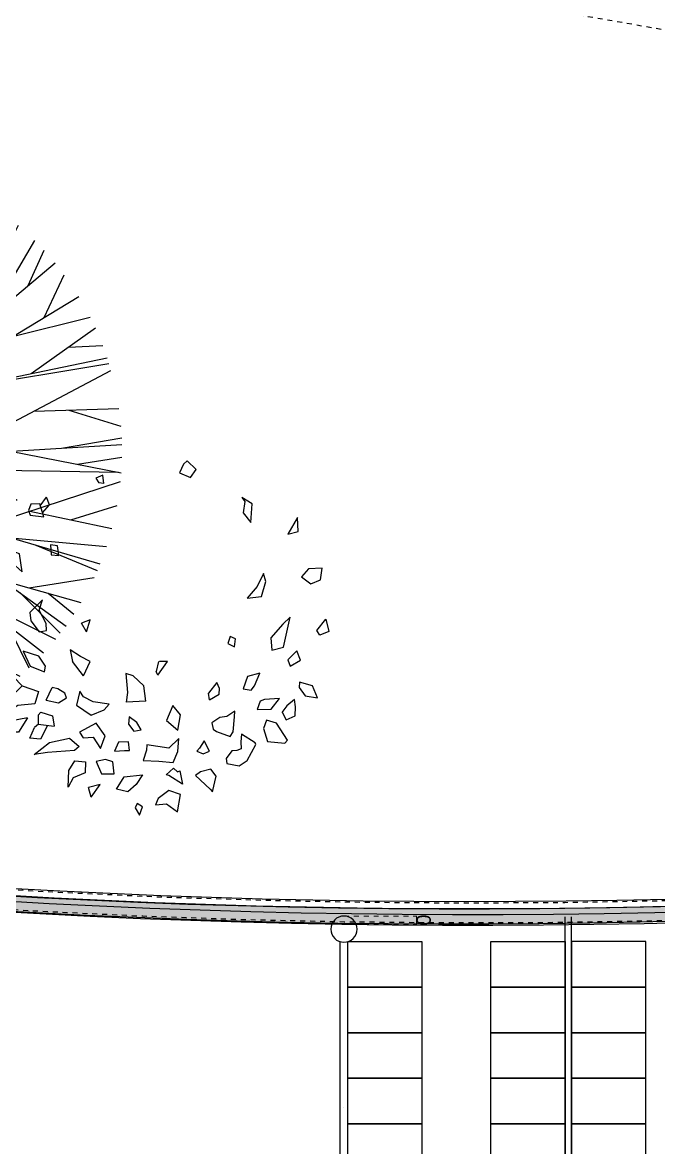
# Model space of a CAD drawing. Header units: metres. Extents: x 183920 to 185578, y 20757 to 21440.
# Drawn here: x 184468.88 to 184481.72, y 20992.95 to 21015.66 of the extents above; entities that cross this region are included whole.
import ezdxf

# ---------------------------------------------------------------- set-up
doc = ezdxf.new("R2010")
doc.units = ezdxf.units.M
for name, pattern in [('Path offset', [0.022225, 0.00635, -0.003175, 0.00635, -0.003175, 0, -0.003175]), ('RayonDimensionSideLines', [0.02, 0, -0.02]), ('Style 0_1', [0]), ('Style_13', [0]), ('Style_25', [4.7625e-07, 3.175e-07, -1.5875e-07]), ('Wall Style 01', [0])]:
    doc.linetypes.add(name, pattern=pattern)
for name, color, linetype, true_color in [('0_1', 7, 'Continuous', 0x000000), ('0_2', 7, 'Continuous', 0x000000), ('COLON', 5, 'Continuous', 0x0000ff), ('GKL', 5, 'Continuous', 0x0000ff), ('MONOLIT', 7, 'Continuous', 0x691639), ('Sanita', 4, 'Continuous', 0x00ffff), ('SENDVICH', 2, 'Continuous', 0xffff00), ('TEXT', 2, 'Continuous', 0xffff00), ('WALL', 7, 'Continuous', 0x000000), ('Walls', 7, 'Continuous', 0x68db4c), ('Zoning', 7, 'Continuous', 0x47d2e2)]:
    doc.layers.add(name, color=color, linetype=linetype, true_color=true_color)
doc.styles.add('Style_28', font='', dxfattribs={"height": 0.288})
doc.styles.get('Style_28').set_extended_font_data('arial')
doc.dimstyles.new('Style_8', dxfattribs={"dimtxt": 0.288, "dimasz": 0.002, "dimexe": 0.002, "dimexo": 0, "dimgap": 0.001, "dimtad": 0, "dimtih": 1, "dimtoh": 1, "dimdec": 0, "dimrnd": 1, "dimzin": 0, "dimdsep": 46, "dimtxsty": 'Style_28', "dimcen": 0.09, "dimadec": 0, "dimazin": 0, "dimtfac": 1, "dimtdec": 4, "dimtix": 1, "dimtofl": 0, "dimtmove": 2, "dimatfit": 3, "dimfxl": 1, "dimtolj": 1, "dimtzin": 0, "dimlwd": 5, "dimlwe": 5, "dimarcsym": 0})

# ---------------------------------------------------------------- blocks, each defined once
blk = doc.blocks.new('TREE08')
at = {"layer": '0_2', "linetype": 'Style 0_1'}
for points in [[(0.1981012482413604, 0.8345069685907195), (0.1571599966195848, 0.7694516342888574)], [(0.2288069554383271, 0.7839082154829272), (0.1981012482413604, 0.8345069685907195)], [(0.02410137970231118, 0.8128221089848462), (-0.01683970132625134, 0.7549950774652607)], [(0.02921898132150008, 0.7983647966769922), (0.02410137970231118, 0.8128221089848462)], [(0.0650424607308737, 0.7188528811810753), (0.02921898132150008, 0.7983647966769922)], [(0.2748658086792917, 0.7694516342888574), (0.2288069554383271, 0.7839082154829272)], [(0.3567479707364068, 0.7839082154829272), (0.3311598407881757, 0.7549950774652607)], [(0.3618657429488138, 0.7477660435692002), (0.3567479707364068, 0.7839082154829272)], [(-0.3478543488823741, 0.7375844066017215), (-0.3632072999626907, 0.7303561281899182)], [(-0.2813250647942006, 0.7014422346879942), (-0.3478543488823741, 0.7375844066017215)], [(-0.1673427909349623, 0.7447011414184806), (-0.228754400292572, 0.6941023883106984)], [(-0.1264015149427234, 0.751929419830284), (-0.1673427909349623, 0.7447011414184806)], [(-0.08034285666543517, 0.7230155263283601), (-0.1264015149427234, 0.751929419830284)], [(-0.01683970132625134, 0.7549950774652607), (-0.006604522458336793, 0.7188528811810753)], [(0.1571599966195848, 0.7694516342888574), (0.1981012482413604, 0.7333094623751449)], [(0.1981012482413604, 0.7333094623751449), (0.2543952803502396, 0.7477660435692002)], [(0.2543952803502396, 0.7477660435692002), (0.2748658086792917, 0.7694516342888574)], [(0.3311598407881757, 0.7549950774652607), (0.3465127918684972, 0.7333094623751449)], [(0.3465127918684972, 0.7333094623751449), (0.3618657429488138, 0.7477660435692002)], [(-0.3632072999626907, 0.7303561281899182), (-0.3478543488823741, 0.6436152031684088)], [(-0.2864426420429262, 0.6436152031684088), (-0.2813250647942006, 0.7014422346879942)], [(-0.228754400292572, 0.6941023883106984), (-0.228754400292572, 0.6868740855284319)], [(-0.228754400292572, 0.6868740855284319), (-0.1878133192640143, 0.6290470540088464)], [(-0.1724603681836879, 0.6579602163969713), (-0.1622250187225553, 0.6868740855284319)], [(-0.1622250187225553, 0.6868740855284319), (-0.1417544660230498, 0.6868740855284319)], [(-0.1417544660230498, 0.6868740855284319), (-0.1212839376939977, 0.6796450760028296)], [(-0.1212839376939977, 0.6796450760028296), (-0.08546043391416575, 0.7013306667224871)], [(-0.08546043391416575, 0.7013306667224871), (-0.08034285666543517, 0.7230155263283601)], [(-0.006604522458336793, 0.7188528811810753), (0.03945433078262778, 0.711624602769272)], [(0.03945433078262778, 0.711624602769272), (0.0650424607308737, 0.7188528811810753)], [(0.1212572888450092, 0.6736245975845898), (0.1314926383061468, 0.7314516291041755)], [(0.1314926383061468, 0.7314516291041755), (0.1724337193347093, 0.6736245975845898)], [(-0.4340110896091811, 0.6452276015375352), (-0.4510562035739434, 0.6091151615849111)], [(-0.3913988530326364, 0.6452276015375352), (-0.4340110896091811, 0.6452276015375352)], [(-0.3877112612605409, 0.6087685892744148), (-0.3913988530326364, 0.6452276015375352)], [(-0.3478543488823741, 0.6436152031684088), (-0.3120308694730005, 0.6147020407802887)], [(-0.3120308694730005, 0.6147020407802887), (-0.2864426420429262, 0.6436152031684088)], [(-0.1878133192640143, 0.6290470540088464), (-0.1724603681836879, 0.6579602163969713)], [(-0.03141618518311018, 0.6443760245566021), (-0.02629860793438944, 0.5937772714488199)], [(-0.0007104779861435182, 0.6443760245566021), (-0.03141618518311018, 0.6443760245566021)], [(0.01976024530658005, 0.6226911649507436), (-0.0007104779861435182, 0.6443760245566021)], [(0.1314926383061468, 0.6736245975845898), (0.1212572888450092, 0.6736245975845898)], [(0.1417278171740663, 0.6519397379787166), (0.1314926383061468, 0.6736245975845898)], [(0.1826688982026287, 0.6663962948023282), (0.1417278171740663, 0.6519397379787166)], [(0.1724337193347093, 0.6736245975845898), (0.1826688982026287, 0.6663962948023282)], [(0.2778920349101195, 0.6269646225792742), (0.3188331159386772, 0.6558785160811978)], [(0.3188331159386772, 0.6558785160811978), (0.3648919691796417, 0.6703350972752629)], [(0.4058330502082043, 0.641421934887133), (0.3546566197185091, 0.6052797629734058)], [(0.3648919691796417, 0.6703350972752629), (0.4058330502082043, 0.641421934887133)], [(-0.554192038689586, 0.6104270965536976), (-0.554192038689586, 0.5526000650341072)], [(-0.5081331854486165, 0.581513958536031), (-0.554192038689586, 0.6104270965536976)], [(-0.4510562035739434, 0.6091151615849111), (-0.4595785777778675, 0.5790217134524759)], [(-0.4595785777778675, 0.5790217134524759), (-0.416966341201323, 0.5910589416085967)], [(-0.416966341201323, 0.5910589416085967), (-0.3871376781159011, 0.6091151615849111)], [(-0.1592150475884941, 0.6053920620527119), (-0.1899209497491322, 0.5475650305331264)], [(-0.1387446167412802, 0.6198486432467819), (-0.1592150475884941, 0.6053920620527119)], [(-0.0926857635003156, 0.5764781685507882), (-0.1387446167412802, 0.6198486432467819)], [(-0.02629860793438944, 0.5937772714488199), (0.004407294226258528, 0.6154621310546785)], [(0.004407294226258528, 0.6154621310546785), (0.01976024530658005, 0.6226911649507436)], [(0.09714267001482517, 0.592791827531551), (0.07155434510290778, 0.5421930744237689)], [(0.1329661494241939, 0.6289340238157365), (0.09714267001482517, 0.592791827531551)], [(0.1892601815330779, 0.6000201303138176), (0.1329661494241939, 0.6289340238157365)], [(0.250671815261141, 0.5711069679256925), (0.1892601815330779, 0.6000201303138176)], [(0.3546566197185091, 0.6052797629734058), (0.2778920349101195, 0.6269646225792742)], [(0.5215110206685611, 0.6319357089934279), (0.4642184577054443, 0.5959705153596326)], [(0.4642184577054443, 0.5959705153596326), (0.5153948881951396, 0.5887422369478341)], [(0.5215110206685611, 0.6319357089934279), (0.5153948881951396, 0.5887422369478341)], [(-0.554192038689586, 0.5526000650341072), (-0.5081331854486165, 0.5164578931203802)], [(-0.4978980065807069, 0.5381434838400422), (-0.5081331854486165, 0.581513958536031)], [(-0.3487892240953092, 0.578222971628648), (-0.3999656545849995, 0.5493098092405279)], [(-0.3999656545849995, 0.5493098092405279), (-0.3385540452273897, 0.5276249496346548)], [(-0.2924951919864252, 0.5565380876523313), (-0.3487892240953092, 0.578222971628648)], [(-0.3180833219346612, 0.5276249496346548), (-0.2924951919864252, 0.5565380876523313)], [(-0.1899209497491322, 0.5475650305331264), (-0.2001562260988899, 0.5258794154430059)], [(-0.08245038966871976, 0.5620216117271913), (-0.0926857635003156, 0.5764781685507882)], [(-0.08756816188112672, 0.5331077182252577), (-0.08245038966871976, 0.5620216117271913)], [(0.07155434510290778, 0.5421930744237689), (0.1278485721754732, 0.5638786895138892)], [(0.1278485721754732, 0.5638786895138892), (0.2097307342325883, 0.513279936406107)], [(0.219966083693716, 0.5349647960119654), (0.250671815261141, 0.5711069679256925)], [(0.3897784004754493, 0.5760951624027182), (0.3744254493951278, 0.5254964092949211)], [(0.4409548309651445, 0.5544103027968449), (0.3897784004754493, 0.5760951624027182)], [(0.4409548309651445, 0.4965832469068011), (0.4409548309651445, 0.5544103027968449)], [(0.5614537414361042, 0.5236869270164454), (0.5972772208454777, 0.5526000650341072)], [(0.5972772208454777, 0.5526000650341072), (0.5665713186848347, 0.48754473073226)], [(-0.5081331854486165, 0.5164578931203802), (-0.4978980065807069, 0.5381434838400422)], [(-0.3385540452273897, 0.5276249496346548), (-0.3180833219346612, 0.5276249496346548)], [(-0.2001562260988899, 0.5258794154430059), (-0.1592150475884941, 0.5331077182252577)], [(-0.1592150475884941, 0.5331077182252577), (-0.1285092429096892, 0.5258794154430059)], [(-0.1285092429096892, 0.5258794154430059), (-0.08756816188112672, 0.5331077182252577)], [(0.06054272338199378, 0.5070371019115579), (0.02471924397262015, 0.4492104359488716)], [(0.0912486255426319, 0.4492104359488716), (0.06054272338199378, 0.5070371019115579)], [(0.2097307342325883, 0.513279936406107), (0.219966083693716, 0.5349647960119654)], [(0.2886658740536093, 0.5073725125514256), (0.2784305002220135, 0.4712314373083868)], [(0.3091364023826614, 0.5001442341396173), (0.2886658740536093, 0.5073725125514256)], [(0.350077483411224, 0.4856880185024566), (0.3091364023826614, 0.5001442341396173)], [(0.3744254493951278, 0.5254964092949211), (0.4000135793433639, 0.5038115496890627)], [(0.4000135793433639, 0.5038115496890627), (0.4409548309651445, 0.4965832469068011)], [(0.4846889860344916, 0.4803168178773561), (0.505159709327225, 0.5236869270164454)], [(0.505159709327225, 0.5236869270164454), (0.5614537414361042, 0.5236869270164454)], [(-0.3218097602198667, 0.4561151965052544), (-0.3644219967964063, 0.4139837647324414)], [(-0.3005036419315919, 0.4681524246613752), (-0.3218097602198667, 0.4561151965052544)], [(-0.3090261136173641, 0.4079647972827158), (-0.2706751494393931, 0.4500962046850607)], [(-0.2706751494393931, 0.4500962046850607), (-0.3005036419315919, 0.4681524246613752)], [(0.02471924397262015, 0.4492104359488716), (0.04007219505294167, 0.3986116828410895)], [(0.04007219505294167, 0.3986116828410895), (0.0912486255426319, 0.4492104359488716)], [(0.2390423292699181, 0.4369463675518255), (0.208336427109275, 0.4441746459636289)], [(0.208336427109275, 0.4441746459636289), (0.2134540043580006, 0.4080332051637056)], [(0.2784305002220135, 0.4712314373083868), (0.3193717762142524, 0.4567748804847899)], [(0.3193717762142524, 0.4567748804847899), (0.350077483411224, 0.4856880185024566)], [(0.4028068239773764, 0.4514029243754371), (0.3618657429488138, 0.4080332051637056)], [(0.4130420028452909, 0.3935758928558467), (0.4028068239773764, 0.4514029243754371)], [(0.5256302620267304, 0.4586312271576939), (0.4846889860344916, 0.4803168178773561)], [(0.5665713186848347, 0.48754473073226), (0.5256302620267304, 0.4586312271576939)], [(-0.4978980065807069, 0.4369463675518255), (-0.5490742664771789, 0.4297180647695639)], [(-0.5490742664771789, 0.4297180647695639), (-0.5490742664771789, 0.3863476144440434)], [(-0.5490742664771789, 0.3863476144440434), (-0.4978980065807069, 0.4080332051637056)], [(-0.4978980065807069, 0.4080332051637056), (-0.4978980065807069, 0.4369463675518255)], [(-0.3644219967964063, 0.4139837647324414), (-0.3090261136173641, 0.4079647972827158)], [(-0.1650928369639157, 0.4307027775730292), (-0.1753280158318253, 0.4090171624829088)], [(-0.1753280158318253, 0.380104024465247), (-0.1241515609716768, 0.4090171624829088)], [(-0.1753280158318253, 0.4090171624829088), (-0.1753280158318253, 0.380104024465247)], [(-0.1172624218801002, 0.4382084649300868), (-0.1650928369639157, 0.4307027775730292)], [(-0.1172625924733182, 0.4382084649300868), (-0.1241515609716768, 0.4090171624829088)], [(0.2134540043580006, 0.4080332051637056), (0.2339247276507292, 0.3718910332499784)], [(0.2339247276507292, 0.3718910332499784), (0.2492775081378375, 0.4008041712676401)], [(0.2492775081378375, 0.4008041712676401), (0.2390423292699181, 0.4369463675518255)], [(0.3618657429488138, 0.4080332051637056), (0.3772186940291403, 0.3429771397480547)], [(0.4539832788375346, 0.3791193116617818), (0.4130420028452909, 0.3935758928558467)], [(0.4846889860344916, 0.4080332051637056), (0.5102773109464089, 0.4152615079459671)], [(0.5102773109464089, 0.3574344520559085), (0.4846889860344916, 0.4080332051637056)], [(0.5102773109464089, 0.4152615079459671), (0.6228653507937137, 0.3791193116617818)], [(-0.7195131721538705, 0.3081788768465349), (-0.7109907979499414, 0.3623475367754686)], [(-0.7109907979499414, 0.3623475367754686), (-0.6683785613733968, 0.3623475367754686)], [(-0.6683785613733968, 0.3623475367754686), (-0.6641173864566614, 0.3382723249789702)], [(-0.5021599369816944, 0.3491091861318117), (-0.5482186196294457, 0.2840538518299498)], [(-0.4509835064920041, 0.3418808833495501), (-0.5021599369816944, 0.3491091861318117)], [(0.3772186940291403, 0.3429771397480547), (0.4591008560862554, 0.35020617364412)], [(0.4591008560862554, 0.35020617364412), (0.4539832788375346, 0.3791193116617818)], [(0.5972772208454777, 0.3429771397480547), (0.5102773109464089, 0.3574344520559085)], [(0.6791593829025929, 0.364662754838175), (0.5972772208454777, 0.3429771397480547)], [(0.6228653507937137, 0.3791193116617818), (0.6791593829025929, 0.364662754838175)], [(-0.6641173864566614, 0.3382723249789702), (-0.7195131721538705, 0.3081788768465349)], [(-0.4663364575723306, 0.291282130241758), (-0.4509835064920041, 0.3418808833495501)], [(0.141391285493052, 0.336337895352479), (0.1242837100395234, 0.2719020825122148)], [(0.141391285493052, 0.336337895352479), (0.2215187988065018, 0.3080442787964003)], [(0.2010482704774546, 0.2719020825122148), (0.2215187988065018, 0.3080442787964003)], [(0.3236337066152449, 0.3018006644471455), (0.2929278044546068, 0.2873441076235389)], [(0.3850453159728595, 0.3018006644471455), (0.3236337066152449, 0.3018006644471455)], [(0.4259863970014121, 0.2367453545157567), (0.3850453159728595, 0.3018006644471455)], [(0.5768066925164257, 0.2706935270343992), (0.6279829524129027, 0.3140640017303928)], [(0.6279829524129027, 0.3140640017303928), (0.6689242040346832, 0.2923791421245197)], [(-0.5482186196294457, 0.2840538518299498), (-0.5789245217900839, 0.2406833771339758)], [(-0.5789245217900839, 0.2406833771339758), (-0.5379834407615264, 0.255140713812288)], [(-0.5379834407615264, 0.255140713812288), (-0.4663364575723306, 0.291282130241758)], [(-0.3061743798795473, 0.2660474694441802), (-0.3232193232510867, 0.235954021311745)], [(-0.2848682615912775, 0.2419730131319339), (-0.3061743798795473, 0.2660474694441802)], [(0.04968950965054725, 0.2522940978710579), (-0.01172209970706245, 0.2128664955148136)], [(0.04968950965054725, 0.2522940978710579), (0.04968950965054725, 0.2345521106049341)], [(0.1242837100395234, 0.2719020825122148), (0.1498718399877595, 0.2140750509926292)], [(0.1754601405292185, 0.1923901913867659), (0.2010482704774546, 0.2719020825122148)], [(0.2929278044546068, 0.2873441076235389), (0.3543394138122115, 0.2512026668236105)], [(0.3543394138122115, 0.2512026668236105), (0.3850453159728595, 0.2150604949098834)], [(0.5401944875422576, 0.2395462271037151), (0.5512183676045131, 0.2851501082284691)], [(0.6126300013325763, 0.2490086674285408), (0.5512183676045131, 0.2851501082284691)], [(0.5972772208454777, 0.2128664955148136), (0.6126300013325763, 0.2490086674285408)], [(0.6109702755302938, 0.2499855573143639), (0.6331007246253096, 0.2562369702108024)], [(0.6689242040346832, 0.2923791421245197), (0.6331007246253096, 0.2562369702108024)], [(0.6444733459689996, 0.2064410531641064), (0.7047477078145103, 0.2490086674285408)], [(0.7047477078145103, 0.2490086674285408), (0.740571187223879, 0.2345521106049341)], [(-0.3232193232510867, 0.235954021311745), (-0.3061743798795473, 0.2178978013354304)], [(-0.3061743798795473, 0.2178978013354304), (-0.2848682615912775, 0.2419730131319339)], [(-0.01172209970706245, 0.2128664955148136), (0.01940204828670282, 0.2003060579546959)], [(0.02446469451877006, 0.1989230830952489), (0.04968950965054725, 0.2345521106049341)], [(0.1498718399877595, 0.2140750509926292), (0.1754601405292185, 0.1923901913867659)], [(0.3850453159728595, 0.2150604949098834), (0.3901628932215851, 0.1861466014079597)], [(0.3901628932215851, 0.1861466014079597), (0.4259863970014121, 0.2367453545157567)], [(0.4949243598660875, 0.1984099143207486), (0.4539832788375346, 0.1911816359089454)], [(0.5404144309430161, 0.1662835067923817), (0.4949243598660875, 0.1984099143207486)], [(0.5819242697651514, 0.2056382171030103), (0.5401944875422576, 0.2395462271037151)], [(0.5819242697651514, 0.2056382171030103), (0.5972772208454777, 0.2128664955148136)], [(0.6444733459689996, 0.2064410531641064), (0.7201004639311506, 0.1911816359089454)], [(0.740571187223879, 0.2345521106049341), (0.7201004639311506, 0.1911816359089454)], [(0.4539832788375346, 0.1911816359089454), (0.4539832788375346, 0.1694960208188249)], [(0.4539832788375346, 0.1694960208188249), (0.4744538071665771, 0.1405828828011631)], [(0.5404144309430161, 0.1662835067923817), (0.4949243598660875, 0.1261263016070981)], [(0.5563359692236971, 0.1188980231952998), (0.5921594486330708, 0.1622677424070215)], [(0.5921594486330708, 0.1622677424070215), (0.6638064318222763, 0.1405828828011631)], [(0.6638064318222763, 0.1405828828011631), (0.735453415011477, 0.1550394639952281)], [(0.735453415011477, 0.1550394639952281), (0.6842769845217819, 0.09721240810517436)], [(-0.764015216044786, 0.1405828828011631), (-0.789603516586245, 0.09721240810517436)], [(-0.7179565577675026, 0.1405828828011631), (-0.764015216044786, 0.1405828828011631)], [(-0.6923682328555851, 0.09721240810517436), (-0.7179565577675026, 0.1405828828011631)], [(-0.4979296150672185, 0.1095605302184746), (-0.540541851643763, 0.05539189466000413)], [(-0.4382722645259213, 0.09150431024216012), (-0.4979296150672185, 0.1095605302184746)], [(0.3489208857539501, 0.1311394026941548), (0.2988218245563318, 0.08396440675938828)], [(0.3489208857539501, 0.1311394026941548), (0.3704688077455325, 0.05505051325746447)], [(0.4744538071665771, 0.1405828828011631), (0.4949243598660875, 0.1261263016070981)], [(0.6126300013325763, 0.06829927008750766), (0.5563359692236971, 0.1188980231952998)], [(-0.789603516586245, 0.09721240810517436), (-0.7333095088478242, 0.07552754849931591)], [(-0.7333095088478242, 0.07552754849931591), (-0.6923682328555851, 0.09721240810517436)], [(-0.5448030509309616, 0.01927945470738), (-0.4979296150672185, 0.06141013099593595)], [(-0.540541851643763, 0.05539189466000413), (-0.5448030509309616, 0.01927945470738)], [(-0.4979296150672185, 0.06141013099593595), (-0.4382722645259213, 0.09150431024216012)], [(0.2988218245563318, 0.08396440675938828), (0.3295277267169749, 0.04782223484566115)], [(0.3602336288776229, 0.004452515633929502), (0.3704688077455325, 0.05505051325746447)], [(0.5001090533614283, 0.04910217140057831), (0.4855325695045695, 0.02851356819322438)], [(0.547482814767301, 0.002778386889835679), (0.5001090533614283, 0.04910217140057831)], [(0.6842769845217819, 0.09721240810517436), (0.6126300013325763, 0.06829927008750766)], [(0.6126300013325763, 0.06829927008750766), (0.6331007246253096, 0.01770051697972544)], [(0.6586888545735456, 0.003243960156118791), (0.6638064318222763, 0.05384195777965376)], [(0.6750323429972499, 0.09348151002580128), (0.6638064318222763, 0.05384195777965376)], [(0.3295277267169749, 0.04782223484566115), (0.3602336288776229, 0.004452515633929502)], [(0.4855325695045695, 0.02851356819322438), (0.4964649872307547, -0.02295757426826844)], [(0.5511269052684329, -0.06928211426325832), (0.547482814767301, 0.002778386889835679)], [(0.6331007246253096, 0.01770051697972544), (0.6586888545735456, 0.003243960156118791)], [(0.7362125792083913, 0.01853498589779159), (0.6990423881839315, -0.02084092671296722)], [(0.8059067087034159, -0.01427827867291303), (0.7362125792083913, 0.01853498589779159)], [(0.2647552116024783, -0.04118446057538217), (0.2288069554383271, -0.08349698923584888)], [(0.2647552116024783, -0.04118446057538217), (0.2697482314305611, -0.08349698923584888)], [(0.4964649872307547, -0.02295757426826844), (0.5511269052684329, -0.06928211426325832)], [(0.6990423881839315, -0.02084092671296722), (0.7408588317623014, -0.04709151887317412)], [(0.7408588317623014, -0.04709151887317412), (0.8059067087034159, -0.01427827867291303)], [(-0.7537800371768711, -0.0907252676476522), (-0.7742505655059233, -0.1485522991672377)], [(-0.707721378899588, -0.09795354605945551), (-0.7537800371768711, -0.0907252676476522)], [(0.2288069554383271, -0.08349698923584888), (0.2697482314305611, -0.08349698923584888)], [(-0.7742505655059233, -0.1485522991672377), (-0.707721378899588, -0.09795354605945551)], [(0.4232773766768868, -0.1124101272535254), (0.4130420028452909, -0.1413240207554492)], [(0.4130420028452909, -0.1413240207554492), (0.4181597750576979, -0.2063793306868381)], [(0.4539832788375346, -0.119639161149576), (0.4232773766768868, -0.1124101272535254)], [(0.4693362299178513, -0.1774661926691615), (0.4539832788375346, -0.119639161149576)], [(0.6535712529543567, -0.1268674395613793), (0.6484534807419498, -0.1630088803613077)], [(0.6842769845217819, -0.1340957423436409), (0.6535712529543567, -0.1268674395613793)], [(0.7252182361435623, -0.1774661926691615), (0.6842769845217819, -0.1340957423436409)], [(0.4591008560862554, -0.2136076334690997), (0.4693362299178513, -0.1774661926691615)], [(0.6484534807419498, -0.1630088803613077), (0.6893947567341888, -0.1919227738632314)], [(0.6893947567341888, -0.1919227738632314), (0.7252182361435623, -0.1774661926691615)], [(-0.579780168637822, -0.2063793306868381), (-0.615603672417654, -0.2786629434004935)], [(-0.5644274125211818, -0.2569780837946203), (-0.579780168637822, -0.2063793306868381)], [(0.4181597750576979, -0.2063793306868381), (0.3874538728970549, -0.2425215269710235)], [(0.3874538728970549, -0.2425215269710235), (0.4591008560862554, -0.2136076334690997)], [(0.5358654165241867, -0.2063793306868381), (0.5409831887365987, -0.2352932241887619)], [(0.5819242697651514, -0.2280641902926965), (0.5358654165241867, -0.2063793306868381)], [(0.5409831887365987, -0.2352932241887619), (0.5716889203040235, -0.2931195245945487)], [(0.5409831887365987, -0.2352932241887619), (0.5716889203040235, -0.2931195245945487)], [(0.6075123997133922, -0.2858912461827404), (0.5819242697651514, -0.2280641902926965)], [(-0.615603672417654, -0.2786629434004935), (-0.584897770257011, -0.3220334180964675)], [(-0.5900155424694179, -0.300348558490609), (-0.5644274125211818, -0.2569780837946203)], [(0.5563359692236971, -0.3437182777023407), (0.6075123997133922, -0.2858912461827404)], [(0.5716889203040235, -0.2931195245945487), (0.5563359692236971, -0.3437182777023407)], [(-0.584897770257011, -0.3220334180964675), (-0.5900155424694179, -0.300348558490609)], [(0.4226753288350603, -0.389427390473016), (0.4028068239773764, -0.4666006435237735)], [(0.4226753288350603, -0.389427390473016), (0.4488655066251179, -0.444915783917915)], [(0.2486641036616864, -0.3935509941435048), (0.2377316859355061, -0.4347282005582127)], [(0.2377316859355061, -0.4347282005582127), (0.2632406118890084, -0.4501694701852895)], [(0.2778171201163256, -0.4089922637705767), (0.2486641036616864, -0.3935509941435048)], [(0.2632406118890084, -0.4501694701852895), (0.2778171201163256, -0.4089922637705767)], [(-0.410898096681638, -0.4882862342434356), (-0.4467215760910117, -0.509971093849304)], [(-0.3750745929018111, -0.5244276750433591), (-0.410898096681638, -0.4882862342434356)], [(0.4028068239773764, -0.4666006435237735), (0.4283949539256123, -0.4882862342434356)], [(0.4283949539256123, -0.4882862342434356), (0.4898067582468986, -0.4955145370256973)], [(0.4898067582468986, -0.4955145370256973), (0.4488655066251179, -0.444915783917915)], [(-0.4467215760910117, -0.509971093849304), (-0.4262510477619595, -0.5605698469570861)], [(-0.4057803000987728, -0.5533415685452828), (-0.3750745929018111, -0.5244276750433591)], [(-0.4262510477619595, -0.5605698469570861), (-0.4057803000987728, -0.5533415685452828)], [(0.2441599065186486, -0.575026428151156), (0.2390423292699181, -0.6328534596707416)], [(0.2953363613788021, -0.6039403216530798), (0.2441599065186486, -0.575026428151156)], [(-0.0532927428266948, -0.6075001634742812), (-0.06328453391140758, -0.6427822287460976)], [(-0.0532927428266948, -0.6075001634742812), (-0.03345604141919887, -0.618707016949609)], [(-0.02919467153879204, -0.6427822287460976), (-0.03345604141919887, -0.618707016949609)], [(0.2425623010186963, -0.5930789194471017), (0.2009114303450119, -0.6126887806136623)], [(0.2009114303450119, -0.6126887806136623), (0.2009114303450119, -0.6488012205662865)], [(0.2397909897986129, -0.6243939368829413), (0.2009114303450119, -0.6488012205662865)], [(0.2390423292699181, -0.6328534596707416), (0.2748658086792917, -0.6473107719785954)], [(0.2748658086792917, -0.6473107719785954), (0.2953363613788021, -0.6256251812589384)], [(0.2953363613788021, -0.6256251812589384), (0.2953363613788021, -0.6039403216530798)], [(-0.06328453391140758, -0.6427822287460976), (-0.02919467153879204, -0.6427822287460976)]]:
    blk.add_lwpolyline(points, dxfattribs=at)
blk = doc.blocks.new('TREE17')
at = {"layer": '0_2', "linetype": 'Style 0_1'}
for points in [[(-0.01298085133369683, 0.309736833202129), (-0.1288480998430653, 0.6369778585865457)], [(-0.06216546665388673, 0.564684001565639), (-0.1067451407279011, 0.6410523380299349)], [(-0.05772401496792458, 0.4361038517942524), (-0.06499574309262342, 0.6466205831416997)], [(0.04397125377470115, 0.5283199532349387), (-0.04488583224783463, 0.6483269909745286)], [(0.0656233138229858, 0.4181460858264671), (0.02014308445094817, 0.6495666873473936)], [(0.1038416972183191, 0.4708560964491809), (0.05239547909054399, 0.6477633355891149)], [(0.07922008466416959, 0.5555220186226554), (0.09464719338184623, 0.6429498689226154)], [(-0.03674448376957441, 0.3768518768854398), (-0.1955203975070218, 0.6197696340749287)], [(-0.1204989197806995, 0.5049912103119041), (-0.155947782333197, 0.6308905724038251)], [(-0.0844610974502274, 0.2111527436255832), (0.2086896238572679, 0.6154602067209397)], [(0.0907903654682062, 0.5157354899407822), (0.1552999865939051, 0.6310503461108408)], [(0.1394214194881994, 0.252769019563594), (0.2147698411175127, 0.6133649325719789)], [(-0.2050085510001785, 0.4114468146248246), (-0.2731050797077147, 0.5897086065172467)], [(-0.2094206847893254, 0.5235517119733012), (-0.2637429736063212, 0.5939547701937931)], [(0, 0), (-0.2437045991841365, 0.6092614979603411)], [(0.08492721954037434, 0.06532863041567068), (0.2413589757909312, 0.6033974394773526)], [(-0.2445266233626156, 0.4558411662427632), (-0.2977736774192973, 0.5776447543247195)], [(0.1923897592817807, 0.3055793682565304), (0.2948570372760621, 0.5791389753171852)], [(-0.298547464478668, 0.5165278362100231), (-0.3473825342215295, 0.5492431156423385)], [(-0.1315855546601535, 0.3289638866503691), (-0.3346542102367221, 0.557089925176813)], [(0.2422603681178856, 0.438720254050746), (0.3548405243499808, 0.5444546146757355)], [(-0.2823066687304922, 0.3520402096760025), (-0.3889991805009588, 0.5205979857166707)], [(-0.2249690282984254, 0.2200500010378159), (-0.363421383558176, 0.53876481245098)], [(-0.25965019679505, 0.2998854220839487), (-0.4150085912933292, 0.5001104821091039)], [(0.1394214194881994, 0.252769019563594), (0.3997882431336153, 0.5123592351220058)], [(-0.3876520691303943, 0.2792912440666692), (-0.4439964543212843, 0.4745627184185475)], [(-0.4089818734541951, 0.3532134693928212), (-0.430450348552767, 0.4868830687069322)], [(0.3156481369617966, 0.3781845445468232), (0.4429003865459972, 0.4755858206045318)], [(-0.4181123745051729, 0.4100628921589473), (-0.4740300270951048, 0.4445651342321927)], [(-0.4512789763202692, 0.3266094600719275), (-0.4902513768041542, 0.4266101413519288)], [(0.114645897259436, 0.1675501608162819), (0.4944484195878279, 0.4217385274429843)], [(0.2410203179375608, 0.1854002445673506), (0.4968218677239951, 0.4189399204109107)], [(0.2411470849113663, 0.3541912631708695), (0.4848933743644351, 0.4326904674939714)], [(-0.4166305703445498, 0.2898438033516497), (-0.5159123846033747, 0.3951924045013009)], [(0, 0), (0.5151096308492495, 0.396238177576351)], [(-0.475850636562576, 0.3526826140908979), (-0.5344241943773976, 0.3697748039371093)], [(0.4187202383008279, 0.2244684326413289), (0.5409866209321932, 0.3601056805092536)], [(-0.4375241928790484, 0.1991917788824314), (-0.5600371090435995, 0.3296984404827454)], [(-0.5600371090435995, 0.3296984404827454), (-0.3876520691303943, 0.2792912440666692)], [(-0.06467088925065126, 0.1616772231266158), (-0.5539387701517134, 0.3398447646874579)], [(-0.2067992724982526, 0.01292495453113925), (-0.5722711835282228, 0.3079745406131312)], [(0.3166583990875088, 0.1654890647208812), (0.5701115425956688, 0.3119542501102696)], [(0.5099152275302231, 0.2044214657244833), (0.5832223952272295, 0.2866954182893318)], [(-0.4722875944017535, 0.1776013746723946), (-0.5924877506538992, 0.2670222659025744)], [(0.4508183032338557, 0.173917408225521), (0.5995759459397932, 0.2507016358404263)], [(0.5494650685033322, 0.2248359058579332), (0.6127685915850419, 0.2164654206324178)], [(-0.5419666291256481, 0.1965346122641022), (-0.62262585557169, 0.1862247812088854)], [(-0.3795763036100605, 0.1524097958431516), (-0.6129914467615356, 0.2158335269596836)], [(0.5604807198883374, 0.1808067431798967), (0.619210170796284, 0.1972850464305738)], [(0.206107049495881, 0.1585438842275985), (0.6230684064099606, 0.184738696802864)], [(-0.4087661799801856, 0.02554788624875759), (-0.6297255287393028, 0.1605876197490636)], [(0.2543110361794823, 0.1615722089766922), (0.6487057287341885, 0.03903207232688324)], [(0.4660419233873283, 0.1274070206974259), (0.6315916707587449, 0.1530835934737842)], [(0.3618841288075485, 0.1281487838664256), (0.637510583093222, 0.1261859009826387)], [(-0.5406263444650466, 0.1061344808931537), (-0.6394494178585718, 0.1159614899999153)], [(0.4277252274019401, 0.107691669784419), (0.6477543915371995, 0.03131987930562826)], [(-0.5142175209972029, 0.08999467733570997), (-0.6453380208713645, 0.07669070335118329)], [(0.1073114594944779, 0.08254727653421572), (0.6470400156783684, -0.06067819438322287)], [(0.5019585031983963, 0.08462706995134156), (0.6433201996581986, 0.09209639447021964)], [(-0.5253939684635721, 0.0328371230289711), (-0.6470410030232387, 0.06066766494066569)], [(0, 0), (-0.6498789311576972, 0.04061743319735608)], [(-0.4805788200092793, 0.03003617625058611), (-0.649562392244991, -0.02028111790907663)], [(0.2595162548439391, 0.04215733748050324), (0.6498122348413886, 0.00931045719046668)], [(0.3709063228386521, 0.03278287190454444), (0.6477543915371995, 0.03131987930562826)], [(-0.5783562697112001, 0.0009215313549784215), (-0.6498111023970167, 0.009389162062693593)], [(-0.5365288636917112, 0.01337624434732131), (-0.6447586968143479, -0.08141773790112225)], [(-0.3257131483206522, 0.02035707177004538), (-0.5820296272443846, -0.2891092149559014)], [(-0.152023771447636, 0.009501485715477868), (-0.435877283160463, -0.4820307243188156)], [(0, 0), (-0.2906346934426986, -0.5812693868854071)], [(0, 0), (0.4467917651709168, -0.487409198368273)], [(0.3844882771217663, 0.008994043566975885), (0.6449840266305207, -0.07961300493101864)], [(-0.3734210942668226, -0.03724359807872812), (-0.6398969604745532, -0.1134658765360395)], [(-0.4996966717775289, -0.07336323761064956), (-0.6424197259644334, -0.09818106158747561)], [(-0.4462350538301521, -0.05807117237428235), (-0.6316887131257146, -0.1526826606797172)], [(-0.206792346679402, -0.0853379920900166), (-0.5677845055067625, -0.3037725050345645)], [(0.1781871299328005, -0.1943859599266879), (0.6425431237685852, -0.09737021752247102)], [(-0.4494415110769875, -0.1290276152608488), (-0.6207986245158994, -0.1922282314381889)], [(-0.2390936780257711, -0.1412722825905156), (-0.5417544468221542, -0.358949501338392)], [(-0.2922309007703278, -0.1370364251256959), (-0.4132524650181408, -0.13478992115167)], [(0.4950891257146515, -0.1281770969028952), (0.6244839115047511, -0.1798957182213937)], [(-0.5351341569872188, -0.1606331197812377), (-0.6035579020726143, -0.2409574319426332)], [(-0.0747358726763863, -0.1494717453527628), (0.08905189200981767, -0.6437486976236492)], [(0.151286377543523, -0.1650396845929252), (0.1351546911031122, -0.6356695954939954)], [(0.3240101700313892, -0.1639198290215111), (0.594518474244768, -0.2624698248262829)], [(-0.3440634659403189, -0.2167678004822391), (-0.5733608374447202, -0.3059411303622776)], [(-0.0992804137130944, -0.1985608274261888), (-0.4137858039964719, -0.5011226731785927)], [(0.2140645626828409, -0.2335249774722013), (0.5788857403255371, -0.2953538975710666)], [(-0.1331627965564783, -0.2663255931129664), (-0.09664533900510597, -0.6426525527929229)], [(0.2400610045166534, -0.2618847322000012), (0.2755228209947505, -0.5885828746011529)], [(0.3652537269486086, -0.2591481137649028), (0.5877514552372248, -0.2772919977734615)], [(-0.4830326322054644, -0.2708126559692876), (-0.5564637417431693, -0.3356943986542755)], [(-0.4348021203058028, -0.2820281181433489), (-0.5335148968968608, -0.3710855426337638)], [(-0.1849252819676785, -0.2809532767097395), (-0.4234850622582849, -0.4929533722440249)], [(-0.3409981495162238, -0.3177341828919556), (-0.49476591931736, -0.4213660050890474)], [(-0.1542309127268496, -0.3084618254536894), (-0.1447379194480975, -0.6335562799282335)], [(-0.02002028730385273, -0.3145918496014723), (0.125000764088774, -0.637744019289782)], [(0.146190740259086, -0.3137010988854405), (0.2327593616164678, -0.6067665982423225)], [(0.2772512023323887, -0.3024558570898741), (0.5601300501890776, -0.3295405165345368)], [(0.3439622442209229, -0.3088432058239334), (0.5023270925519528, -0.4123228313481845)], [(-0.4039097936704421, -0.3601334992737276), (-0.5186449142896339, -0.3915993846320098)], [(0.4193237165037799, -0.3580863113045484), (0.4761659833345172, -0.4422765893394612)], [(-0.292403801439678, -0.3843502302591918), (-0.3574579783057849, -0.5427397340422124)], [(0.2520762848673706, -0.3725775889358065), (0.3487736852570512, -0.5483607768931692)], [(0.3516607705208326, -0.3836299314772809), (0.3530389186055573, -0.5456245477546822)], [(0.01221797689970274, -0.4118801361078596), (-0.05953369748695015, -0.6471463235051287)], [(-0.2152222260815625, -0.4304444521631349), (-0.3352898574006687, -0.5567075863385669)], [(-0.1505022741012923, -0.4361517652139404), (-0.2076209027619602, -0.6158215536167744)], [(0.3899990507387408, -0.4254535098967911), (0.4031016548331698, -0.5097564918992511)], [(0.1867498411460932, -0.4510080464668623), (0.1867506393191868, -0.6224683316254223)], [(0.2616132654726383, -0.4604386788994417), (0.3356273853945266, -0.5565041629097824)], [(0.3522914111030233, -0.4577586700739506), (0.3825677785143508, -0.5253422884227639)], [(-0.3301247399633682, -0.4761906165774232), (-0.3915591476023791, -0.5186752925401158)], [(-0.251011470300476, -0.5020229406009421), (-0.2385186247213464, -0.6045258396658646)], [(-0.01404364845610112, -0.4979892412280924), (0.05505180269042084, -0.6475429902201116)], [(-0.1844871329207899, -0.5430530080514492), (-0.1727961240493499, -0.6264855342912548)], [(0.009582056688390355, -0.5491259328381409), (-0.009785250669294237, -0.6498052585444376)]]:
    blk.add_lwpolyline(points, dxfattribs=at)
blk = doc.blocks.new('*D135')
at = {"layer": 'Defpoints', "color": 0}
for p in [(184475.3674337186, 20997.62654259391), (184475.3674337186, 20997.46152160645), (184476.8329145077, 20997.62654259391)]:
    blk.add_point(p, dxfattribs=at)
at = {"layer": 'TEXT', "color": 0, "linetype": 'RayonDimensionSideLines', "lineweight": 5}
for p, q in [((184475.3674337186, 20997.62654259391), (184476.8349145077, 20997.62654259391)), ((184475.3674337186, 20997.46152160645), (184476.8349145077, 20997.46152160645))]:
    blk.add_line(p, q, dxfattribs=at)
at = {"layer": 'TEXT', "color": 0, "lineweight": 5}
blk.add_line((184476.8329145077, 20997.46352160645), (184476.8329145077, 20997.62454259391), dxfattribs=at)
at = {"layer": 'TEXT', "color": 0}
for points in [[(184476.833247841, 20997.62454259391), (184476.8325811744, 20997.62454259391), (184476.8329145077, 20997.62654259391)], [(184476.8325811744, 20997.46352160645), (184476.833247841, 20997.46352160645), (184476.8329145077, 20997.46152160645)]]:
    blk.add_solid(points, dxfattribs=at)
at = {"layer": 'TEXT', "color": 0, "insert": (184476.9779145077, 20997.54403210018), "char_height": 0.288, "attachment_point": 5, "rotation": 90, "style": 'Style_28'}
blk.add_mtext('\\A1;0 ', dxfattribs=at)

msp = doc.modelspace()

# ---------------------------------------------------------------- hatches: boundary and pattern name
at = {"layer": 'Walls', "transparency": 33554483}
h = msp.add_hatch(color=256, dxfattribs=at)
edge = h.paths.add_edge_path(flags=0)
edge.add_arc((184477.7270536855, 21156.71350802558), 159.2481253655851, 248.6581787509293, 272.0351734044439)
edge.add_line((184483.3824336098, 20997.56583411746), (184483.3824335997, 20997.86602383002))
edge.add_arc((184477.7270536855, 21156.71350802559), 158.9481253655945, 248.65817875092858, 272.03901622472284, ccw=False)
edge.add_line((184419.8808729068, 21008.665117536), (184419.7716935491, 21008.38568978531))
edge.add_line((184419.7716935491, 21008.38568978531), (184419.7716935491, 21008.38568978531))

# ---------------------------------------------------------------- linework, layer by layer
at = {"layer": 'COLON', "linetype": 'Style_13'}
msp.add_lwpolyline([(184475.1024337187, 20997.36154259391, 0.9999999999999999), (184475.6324337187, 20997.36154259391, 0.9999999999999999), (184475.1024337187, 20997.36154259391)], format="xyb", close=True, dxfattribs=at)
at = {"layer": 'GKL', "linetype": 'Style_13'}
for points in [[(184479.8324337187, 20992.51154259391), (184479.8324337187, 20997.61154259391)], [(184479.9624337186, 20992.51154259391), (184479.9624337186, 20997.61154259391)], [(184475.2924337187, 20989.61570789446), (184475.2924337187, 20997.10737729337)], [(184475.4424337187, 20989.61570789446), (184475.4424337187, 20997.10737729337)]]:
    msp.add_lwpolyline(points, dxfattribs=at)
at = {"layer": 'MONOLIT', "linetype": 'Style_13'}
for points in [[(184419.8808729068, 21008.665117536, 0.101015751091681), (184483.9474337187, 20998.03114844763)], [(184419.7562272218, 21008.19886049844, 0.1001653328900629), (184483.4674337186, 20997.53388090235)]]:
    msp.add_lwpolyline(points, format="xyb", dxfattribs=at)
at = {"layer": 'MONOLIT', "linetype": 'Style_25'}
for points in [[(184419.9013130734, 21008.62541666183, 0.1009155918912349), (184483.9174355909, 20998.00025984464)], [(184419.7974436161, 21008.23687641353, 0.1002069372333994), (184483.5174328808, 20997.58584383068)]]:
    msp.add_lwpolyline(points, format="xyb", dxfattribs=at)
at = {"layer": 'Sanita', "linetype": 'Style_13'}
for points in [[(184475.4424337187, 20996.19154259391), (184475.4424337187, 20997.11154259391), (184476.9424337187, 20997.11154259391), (184476.9424337187, 20996.19154259391), (184475.4424337187, 20996.19154259391)], [(184478.3324337187, 20996.19154259391), (184478.3324337187, 20997.11154259391), (184479.8324337187, 20997.11154259391), (184479.8324337187, 20996.19154259391), (184478.3324337187, 20996.19154259391)], [(184481.4624337186, 20996.19154259391), (184481.4624337186, 20997.11154259391), (184479.9624337186, 20997.11154259391), (184479.9624337186, 20996.19154259391), (184481.4624337186, 20996.19154259391)], [(184475.4424337187, 20995.27154259391), (184475.4424337187, 20996.19154259391), (184476.9424337187, 20996.19154259391), (184476.9424337187, 20995.27154259391), (184475.4424337187, 20995.27154259391)], [(184478.3324337187, 20995.27154259391), (184478.3324337187, 20996.19154259391), (184479.8324337187, 20996.19154259391), (184479.8324337187, 20995.27154259391), (184478.3324337187, 20995.27154259391)], [(184481.4624337186, 20995.27154259391), (184481.4624337186, 20996.19154259391), (184479.9624337186, 20996.19154259391), (184479.9624337186, 20995.27154259391), (184481.4624337186, 20995.27154259391)], [(184475.4424337187, 20994.35154259391), (184475.4424337187, 20995.27154259391), (184476.9424337187, 20995.27154259391), (184476.9424337187, 20994.35154259391), (184475.4424337187, 20994.35154259391)], [(184478.3324337187, 20994.35154259391), (184478.3324337187, 20995.27154259391), (184479.8324337187, 20995.27154259391), (184479.8324337187, 20994.35154259391), (184478.3324337187, 20994.35154259391)], [(184481.4624337186, 20994.35154259391), (184481.4624337186, 20995.27154259391), (184479.9624337186, 20995.27154259391), (184479.9624337186, 20994.35154259391), (184481.4624337186, 20994.35154259391)], [(184475.4424337187, 20993.43154259391), (184475.4424337187, 20994.35154259391), (184476.9424337187, 20994.35154259391), (184476.9424337187, 20993.43154259391), (184475.4424337187, 20993.43154259391)], [(184478.3324337187, 20993.43154259391), (184478.3324337187, 20994.35154259391), (184479.8324337187, 20994.35154259391), (184479.8324337187, 20993.43154259391), (184478.3324337187, 20993.43154259391)], [(184478.3324337187, 20993.43154259391), (184478.3324337187, 20994.35154259391), (184479.8324337187, 20994.35154259391), (184479.8324337187, 20993.43154259391), (184478.3324337187, 20993.43154259391)], [(184481.4624337186, 20993.43154259391), (184481.4624337186, 20994.35154259391), (184479.9624337186, 20994.35154259391), (184479.9624337186, 20993.43154259391), (184481.4624337186, 20993.43154259391)], [(184475.4424337187, 20992.51154259391), (184475.4424337187, 20993.43154259391), (184476.9424337187, 20993.43154259391), (184476.9424337187, 20992.51154259391), (184475.4424337187, 20992.51154259391)], [(184478.3324337187, 20992.51154259391), (184478.3324337187, 20993.43154259391), (184479.8324337187, 20993.43154259391), (184479.8324337187, 20992.51154259391), (184478.3324337187, 20992.51154259391)], [(184481.4624337186, 20992.51154259391), (184481.4624337186, 20993.43154259391), (184479.9624337186, 20993.43154259391), (184479.9624337186, 20992.51154259391), (184481.4624337186, 20992.51154259391)]]:
    msp.add_lwpolyline(points, close=True, dxfattribs=at)
at = {"layer": 'SENDVICH', "linetype": 'Style_13'}
for points in [[(184419.8402284442, 21008.39691987736, 0.1004987626390519), (184483.6824337186, 20997.75642721026)], [(184419.8831156546, 21008.50899434896, 0.1006919142365487), (184483.8024337187, 20997.88077170794)]]:
    msp.add_lwpolyline(points, format="xyb", dxfattribs=at)
at = {"layer": 'WALL', "linetype": 'Style_13'}
msp.add_lwpolyline([(184475.3674337226, 20993.75367083455), (184475.3673596605, 20993.75366853887)], dxfattribs=at)
at = {"layer": 'Walls', "linetype": 'Wall Style 01'}
msp.add_lwpolyline([(184483.3824335997, 20997.86602383002, -0.1023735534542394), (184419.8808729068, 21008.665117536), (184419.7716935491, 21008.38568978531, 0.1023566102878851), (184483.3824336098, 20997.56583411746)], format="xyb", dxfattribs=at)
at = {"layer": 'Zoning', "linetype": 'Path offset'}
msp.add_lwpolyline([(184509.8871510413, 20788.87506204954), (184509.5545236203, 21010.69525130818), (184333.908734791, 21041.19555882676), (184235.3295923039, 21041.19555882386), (184235.3293761996, 20813.00077257849), (184509.8871510413, 20788.87506204954)], close=True, dxfattribs=at)

# ---------------------------------------------------------------- block references
at = {"layer": '0_1'}
for name, p, xscale, yscale, rotation in [('TREE17', (184464.861577007, 21007.00658845843), 9.269894506645825, 9.269894506645825, 147.7830795429772), ('TREE08', (184471.3730569591, 21003.65624637135), 4.638280871296149, 4.638280871296149, 202.5386576521917)]:
    msp.add_blockref(name, p, dxfattribs=dict(at, xscale=xscale, yscale=yscale, rotation=rotation))

# ---------------------------------------------------------------- dimensions: what is measured, and where the dimension line sits
at = {"layer": 'TEXT'}
dim = msp.add_linear_dim(base=(184476.8329145077, 20997.62654259391), p1=(184475.3674337186, 20997.46152160645), p2=(184475.3674337186, 20997.62654259391), angle=90, dimstyle='Style_8', override={"dimpost": ' '}, dxfattribs=at)
dim.commit()
dim.dimension.update_dxf_attribs({"geometry": '*D135', "text_midpoint": (184476.9779145077, 20997.54403210018), "dimtype": 160, "text_rotation": 90})

doc.saveas('drawing.dxf')
